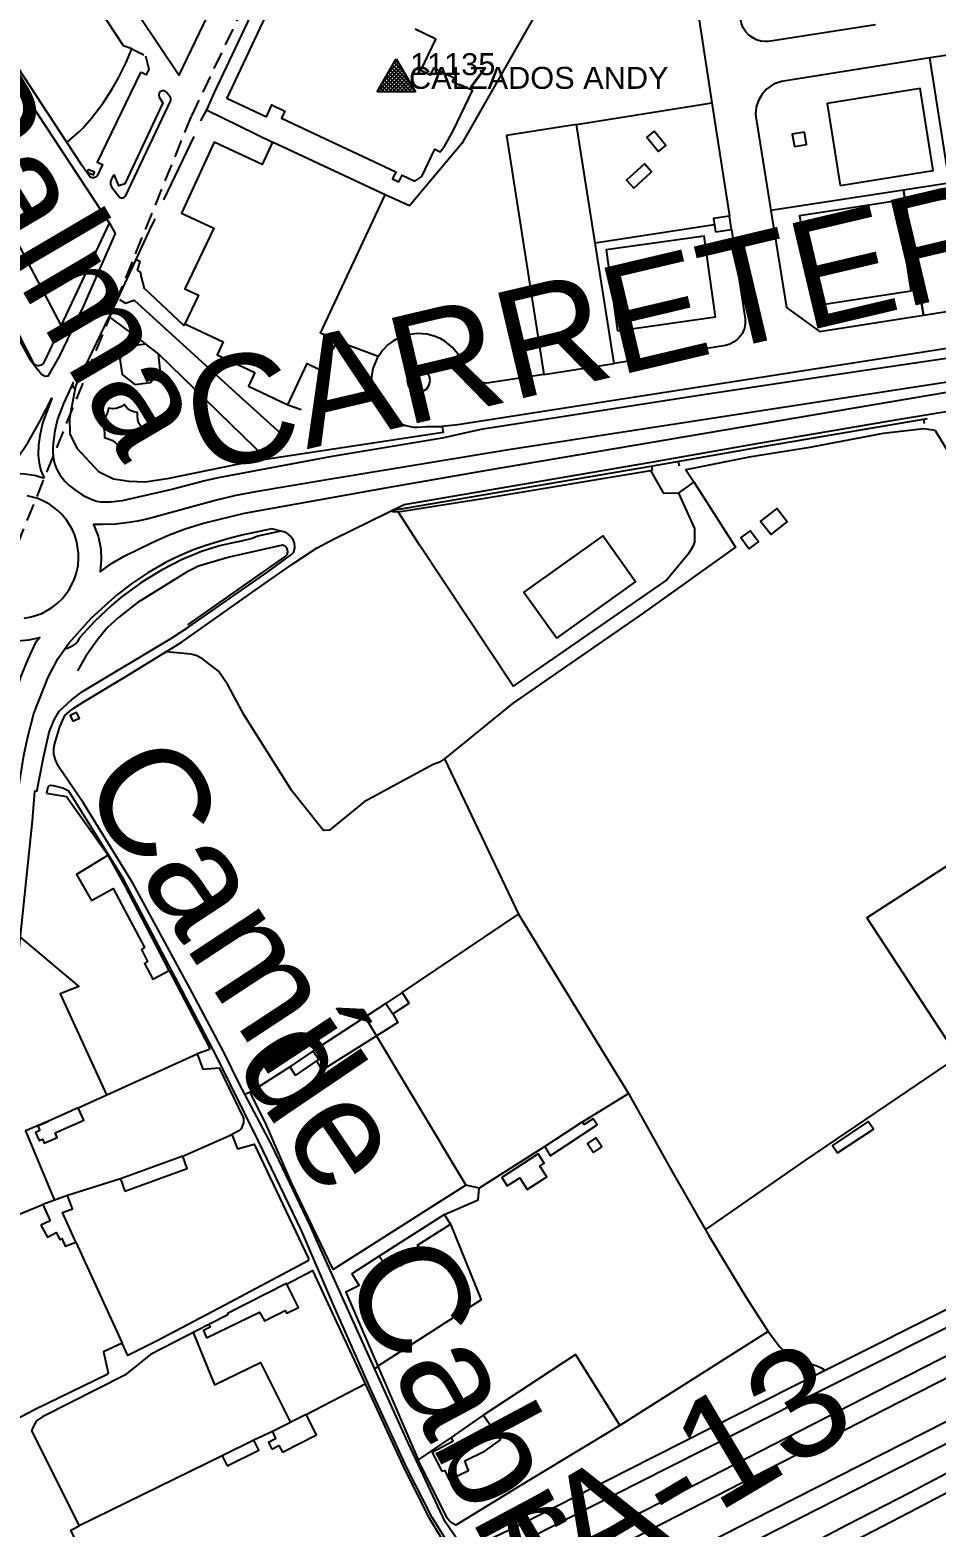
# Model space of a CAD drawing. Header units: millimetres. Extents: x 487814 to 495125, y 4392873 to 4398925.
# Drawn here: x 491631 to 491960, y 4395383 to 4395928 of the extents above; entities that cross this region are included whole.
import ezdxf
from ezdxf.enums import TextEntityAlignment as Align

# ---------------------------------------------------------------- set-up
doc = ezdxf.new("R2010")
doc.units = ezdxf.units.MM
doc.linetypes.add('TRAZOS2', pattern=[9.525, 6.35, -3.175])
for name, color, linetype in [('Cartografia_Base', 8, 'Continuous'), ('Centro_de_Distribucion_Fuera_de_Servicio_posicion', 100, 'Continuous'), ('Centro_de_Distribucion_Fuera_de_Servicio_rotulo', 100, 'Continuous'), ('Centro_de_Distribucion_Fuera_de_Servicio_rotulo_alias', 100, 'Continuous'), ('Texto_Cartografia_Territorial', 7, 'Continuous'), ('Tramo_MT__15_S_E_Trazado', 5, 'TRAZOS2')]:
    doc.layers.add(name, color=color, linetype=linetype)
doc.styles.get("Standard").update_dxf_attribs({"font": 'arial.ttf'})

# ---------------------------------------------------------------- blocks, each defined once
blk = doc.blocks.new('CD_0_RFS')
at = {"color": 2}
for p, q in [((-0.872, -0.496), (0, 1.003)), ((0, 1.003), (0.871, -0.497)), ((0.871, -0.497), (-0.872, -0.496))]:
    blk.add_line(p, q, dxfattribs=at)
at = {"color": 2, "linetype": 'Continuous'}
for p, q in [((-0.624, -0.071), (0.165, 0.719)), ((-0.379, 0.352), (0.1, 0.831)), ((0.623, -0.07), (-0.165, 0.719)), ((-0.133, 0.774), (0.035, 0.943)), ((0.378, 0.352), (-0.101, 0.83)), ((0.134, 0.773), (-0.036, 0.942)), ((-0.87, -0.493), (0.23, 0.607)), ((-0.697, -0.496), (0.295, 0.495)), ((-0.011, -0.497), (-0.555, 0.048)), ((-0.52, -0.497), (0.36, 0.383)), ((0.166, -0.497), (-0.49, 0.16)), ((0.343, -0.497), (-0.425, 0.272)), ((0.52, -0.497), (-0.36, 0.383)), ((-0.343, -0.497), (0.425, 0.272)), ((0.697, -0.497), (-0.295, 0.495)), ((0.868, -0.492), (-0.23, 0.607)), ((-0.167, -0.497), (0.49, 0.16)), ((0.01, -0.497), (0.555, 0.048)), ((-0.718, -0.496), (-0.815, -0.399)), ((-0.541, -0.496), (-0.75, -0.287)), ((-0.364, -0.497), (-0.685, -0.176)), ((-0.188, -0.497), (-0.62, -0.064)), ((0.187, -0.497), (0.62, -0.064)), ((0.363, -0.497), (0.685, -0.176)), ((0.54, -0.497), (0.75, -0.288)), ((0.717, -0.497), (0.814, -0.399))]:
    blk.add_line(p, q, dxfattribs=at)

msp = doc.modelspace()

# ---------------------------------------------------------------- linework, layer by layer
at = {"layer": 'Cartografia_Base'}
for p, q in [((491870.07, 4395956.93, 120.21), (491878.7, 4395900.99, 120.21)), ((491667.7, 4395920.6, 122.15), (491672.08, 4395918.43, 122.04)), ((492006.12, 4395924.61, 119.53), (491957.98, 4395917.32, 119.53)), ((491829.48, 4395893.15, 122.19), (491878.7, 4395900.99, 120.21)), ((491878.7, 4395900.99, 120.21), (491885.07, 4395859.8, 120.21)), ((491694.92, 4395898.5, 121.39), (491692.73, 4395894.46, 121.58)), ((491690.23, 4395888.7, 121.52), (491679.25, 4395865.67, 121.35)), ((491644.11, 4395886.59, 121.9), (491649.45, 4395878.5, 121.89)), ((491788.06, 4395886.56, 123.05), (491787.78, 4395886.23, 123.07)), ((491676.16, 4395858.86, 121.28), (491674.06, 4395854.54, 121.28)), ((491879.56, 4395856.68, 120.63), (491836.26, 4395849.9, 121.43)), ((491674.06, 4395854.54, 121.28), (491669.23, 4395844.06, 121.15)), ((491742.42, 4395814.4, 123.31), (491757.37, 4395808.83, 123.31)), ((491632.13, 4395806.13, 121.15), (491631.9, 4395805.97, 121.15)), ((491677.38, 4395809.72, 121), (491716.84, 4395771.38, 121)), ((491724.43, 4395791.19, 121.62), (491729.31, 4395789.45, 121.62)), ((491955.65, 4395785.86, 118.51), (491955.92, 4395784.38, 118.5)), ((491856.69, 4395768.77, 119.19), (491857.01, 4395767.26, 119.18)), ((491866.48, 4395770.5, 119.2), (491866.81, 4395768.98, 119.18)), ((491659.02, 4395719.14, 119.6), (491659.32, 4395719.4, 119.6)), ((491760.16, 4395573.41, 118.09), (491733.6, 4395556.09, 118.47)), ((491752.54, 4395568.44, 118.09), (491789.2, 4395507.24, 116.78)), ((491648.23, 4395535.46, 119.74), (491691.55, 4395555.07, 118.87)), ((491710.81, 4395541.08, 118.09), (491708.88, 4395540.23, 118.13)), ((491831.6, 4395530.33, 116.4), (491848.36, 4395540.58, 116.76)), ((491686.28, 4395517.8, 117.46), (491704.05, 4395525.76, 118.16)), ((491817.89, 4395521.3, 116.59), (491794.11, 4395506.24, 116.96)), ((491663.6, 4395509.55, 117.33), (491644.37, 4395503.49, 117.33)), ((491647.36, 4395486.59, 117.43), (491664.26, 4395449.8, 116.9)), ((491757.23, 4395441.24, 116.93), (491756.04, 4395440.52, 116.95)), ((491757.15, 4395441.42, 117.34), (491771.87, 4395407.41, 116.96)), ((491731.12, 4395423.88, 117.03), (491752.59, 4395435, 118.3)), ((491718.91, 4395417.66, 116.17), (491712.1, 4395414.53, 116.17)), ((491783.83, 4395415.45, 116.59), (491771.87, 4395407.41, 116.96)), ((491700.58, 4395408.87, 116.15), (491648.6, 4395383.31, 115.32))]:
    msp.add_line(p, q, dxfattribs=at)
for points in [[(491642.05, 4395819.92, 122.24), (491659.59, 4395857.22, 121.83), (491593.24, 4395958.24, 122.88), (491547.25, 4396027.16, 124.77)], [(491838.04, 4396015.59, 123.79), (491820.28, 4395974.13, 122.74), (491780.91, 4395968.08, 124.33), (491745.79, 4396006.53, 123.45), (491697.72, 4395904.81, 123.78), (491694.92, 4395898.5, 123.98), (491718.9, 4395886.7, 124.13)], [(491938.21, 4395929.38, 120.57), (491899.26, 4395923.32, 121.61), (491898.16, 4395923.29, 121.6), (491896.52, 4395923.49, 121.58), (491894.9, 4395923.97, 121.57), (491893.47, 4395924.71, 121.55), (491892.17, 4395925.67, 121.54), (491891.05, 4395926.87, 121.52), (491890.12, 4395928.31, 121.51), (491889.49, 4395929.8, 121.49), (491889.19, 4395931, 121.48), (491878.42, 4396000.88, 122.47), (491878.44, 4396003.16, 122.47), (491878.79, 4396004.9, 122.47), (491879.68, 4396007.05, 122.47), (491880.59, 4396008.43, 122.46), (491881.47, 4396009.43, 122.46), (491882.82, 4396010.57, 122.46), (491884.36, 4396011.48, 122.46), (491886.05, 4396012.13, 122.46), (491924.43, 4396018.24, 122.46), (491930.11, 4395981.62, 121.81)], [(491696.71, 4395935.78, 122.61), (491684.85, 4395911.05, 122.52), (491648.64, 4395965.31, 125.22)], [(491644.11, 4395886.59, 122.01), (491648.86, 4395890.64, 121.85), (491649.97, 4395891.83, 121.81), (491653.13, 4395895.44, 121.66), (491657.44, 4395901.13, 121.48), (491660.49, 4395905.81, 121.48), (491662.94, 4395910.11, 121.5), (491665.54, 4395915.4, 121.64), (491667.7, 4395920.6, 121.76), (491664.69, 4395921.68, 121.67), (491638.86, 4395961.13, 122.43), (491608.38, 4395941.17, 122.49), (491644.11, 4395886.59, 122.01)], [(491861.95, 4395958.37, 122.37), (491825.49, 4395952.47, 122.73), (491787.78, 4395886.23, 123.07)], [(491563.29, 4395939.01, 122.68), (491577.08, 4395916.56, 122.54), (491585.74, 4395899.07, 122.53), (491593.16, 4395882.88, 122.5), (491601.99, 4395864.83, 122.14), (491608.32, 4395851.34, 122.08), (491615.24, 4395838.27, 122.15), (491624.06, 4395819.7, 122.01), (491630.34, 4395808.12, 121.4), (491633.52, 4395803.82, 120.84)], [(491718.27, 4395936.63, 121.81), (491702.34, 4395902.64, 121.75), (491716.69, 4395895.91, 121.79)], [(491716.69, 4395895.91, 121.79), (491718.71, 4395900.22, 121.81), (491723.37, 4395898, 121.89), (491722.15, 4395895.46, 121.89), (491763.69, 4395875.86, 121.51), (491762.5, 4395873.35, 121.48), (491764.88, 4395872.23, 121.46), (491766.07, 4395874.73, 121.49), (491770.65, 4395872.56, 121.44), (491773.21, 4395874.26, 121.46), (491777.92, 4395884.15, 121.57), (491779.93, 4395883.13, 121.56), (491781.63, 4395885.41, 121.58), (491784.78, 4395891.01, 121.66), (491791.65, 4395905.48, 121.84), (491786.96, 4395907.72, 121.86), (491786.81, 4395907.41, 121.86), (491784.34, 4395908.59, 121.88), (491785.02, 4395910.01, 121.89), (491777.48, 4395913.6, 121.94), (491776.29, 4395911.12, 121.93), (491772.89, 4395912.77, 121.93), (491778.3, 4395924.18, 122), (491770.76, 4395927.76, 121.99)], [(491672.69, 4395918.09, 121.71), (491673.93, 4395913.28, 121.65), (491672.93, 4395911.14, 121.64), (491671.47, 4395911.97, 121.72), (491671.07, 4395912.03, 121.72), (491670.77, 4395911.79, 121.72), (491655.15, 4395879.45, 121.58), (491657.07, 4395878.54, 121.55), (491655.14, 4395874.46, 121.43), (491654.62, 4395873.95, 121.44), (491653.94, 4395873.67, 121.46), (491653.18, 4395873.7, 121.47), (491652.53, 4395874.01, 121.48), (491649.45, 4395878.5, 122.23)], [(491965.16, 4395871.83, 120.48), (491957.98, 4395917.32, 120.47), (491904.04, 4395908.82, 120.99), (491901.09, 4395907.75, 120.98), (491898.55, 4395905.97, 120.97), (491896.93, 4395904.18, 120.97), (491895.6, 4395901.85, 120.96), (491894.85, 4395899.48, 120.95), (491894.61, 4395896.91, 120.94), (491894.77, 4395895.15, 120.94), (491900.12, 4395861.8, 120.63)], [(491659.98, 4395872.15, 121.32), (491660.02, 4395871.3, 121.32), (491660.38, 4395870.4, 121.32), (491663.24, 4395866.69, 121.27), (491663.81, 4395866.41, 121.27), (491664.48, 4395866.4, 121.26), (491664.88, 4395866.55, 121.26), (491665.43, 4395867.05, 121.26), (491681.9, 4395901.81, 121.43), (491681.98, 4395902.42, 121.47), (491681.84, 4395902.94, 121.48), (491680.41, 4395904.74, 121.48), (491679.86, 4395905.2, 121.49), (491679.4, 4395905.37, 121.48), (491678.71, 4395905.34, 121.48), (491678.1, 4395905.03, 121.47), (491677.66, 4395904.47, 121.47), (491677.5, 4395903.82, 121.47), (491677.66, 4395903.09, 121.46), (491679.04, 4395900.99, 121.46), (491665.22, 4395871.52, 121.38), (491662.98, 4395870.82, 121.38), (491661.39, 4395874.66, 121.38), (491661.03, 4395874.55, 121.38), (491660.83, 4395874.31, 121.37), (491660.13, 4395872.8, 121.32), (491659.98, 4395872.15, 121.32)], [(491925.38, 4395870.95, 119.66), (491959.23, 4395876.38, 118.59), (491954.44, 4395906.2, 119.74), (491920.59, 4395900.77, 119.91), (491925.38, 4395870.95, 119.66)], [(491817.61, 4395802.23, 120.42), (491843.13, 4395806.2, 120.2), (491829.48, 4395893.15, 122.19), (491804, 4395889.09, 122.62), (491817.61, 4395802.23, 120.42)], [(491857.67, 4395890.74, 120.95), (491854.99, 4395888.54, 120.93), (491859.32, 4395883.27, 120.76), (491862, 4395885.48, 120.78), (491857.67, 4395890.74, 120.95)], [(491912.37, 4395890.36, 119.91), (491907.92, 4395889.59, 119.91), (491908.7, 4395885.12, 119.87), (491913.15, 4395885.89, 119.87), (491912.37, 4395890.36, 119.91)], [(491712.48, 4395802.88, 120.92), (491710.15, 4395797.94, 120.92), (491724.43, 4395791.19, 120.98), (491731.51, 4395806.18, 120.51), (491736.02, 4395804.03, 120.48), (491739.77, 4395812.06, 120.21), (491741.05, 4395811.47, 120.2), (491742.42, 4395814.4, 120.15), (491736.37, 4395817.23, 120.26), (491759.86, 4395867.57, 121.41), (491718.9, 4395886.7, 121.41), (491715.1, 4395878.57, 121.06), (491697.64, 4395886.72, 121.4), (491685.77, 4395860.91, 121.21), (491697.56, 4395855.4, 120.94), (491687.01, 4395833.35, 120.84), (491691.94, 4395831, 120.84), (491686.97, 4395820.59, 123.97), (491701.01, 4395814.05, 120.86), (491698.79, 4395809.34, 120.87), (491712.48, 4395802.88, 120.92)], [(491787.78, 4395886.23, 123.07), (491768.7, 4395863.55, 124.15), (491759.86, 4395867.57, 124.13)], [(491850.25, 4395869.98, 120.62), (491856.78, 4395875.95, 120.66), (491854.18, 4395878.79, 120.74), (491847.65, 4395872.81, 120.71), (491850.25, 4395869.98, 120.62)], [(491651.86, 4395876.73, 122.42), (491651.48, 4395875.84, 122.43), (491653.8, 4395874.86, 122.43), (491654.18, 4395875.75, 122.43), (491651.86, 4395876.73, 122.42)], [(491948.44, 4395869.25, 120.42), (491955.65, 4395823.75, 119.89), (491999.97, 4395830.8, 119.04), (491992.95, 4395876.12, 119.71), (491948.44, 4395869.25, 120.42)], [(491948.44, 4395869.25, 120.42), (491900.12, 4395861.8, 120.51), (491905.78, 4395826.52, 120.3), (491917.81, 4395817.83, 119.97), (491955.65, 4395823.75, 119.89), (491948.44, 4395869.25, 120.42)], [(491915.62, 4395827.12, 119.16), (491951.14, 4395832.57, 119.07), (491946.1, 4395865.4, 118.74), (491910.58, 4395859.94, 119.59), (491915.62, 4395827.12, 119.16)], [(491659.59, 4395857.22, 121.07), (491661.65, 4395853.46, 120.95), (491650.09, 4395826.95, 120.81), (491641.25, 4395808.7, 120.81), (491637.16, 4395801.54, 120.75), (491636.26, 4395801.49, 120.79), (491634.92, 4395802.16, 120.79), (491633.52, 4395803.82, 120.84)], [(491879.97, 4395854.05, 119.73), (491885.82, 4395854.96, 119.58), (491885.07, 4395859.8, 119.65), (491879.22, 4395858.89, 119.84), (491879.97, 4395854.05, 119.73)], [(491626.08, 4395850.32, 123.32), (491642.05, 4395819.92, 122.24), (491635.61, 4395806.29, 122.34), (491634.8, 4395805.58, 122.28), (491633.75, 4395805.34, 122.22), (491632.73, 4395805.63, 122.16), (491632.13, 4395806.13, 122.11), (491616.06, 4395837.26, 122.53)], [(491844.37, 4395818.1, 119.72), (491880.01, 4395823.16, 119.3), (491875.84, 4395852.55, 119.8), (491840.2, 4395847.49, 120.32), (491844.37, 4395818.1, 119.72)], [(491885.82, 4395854.96, 120.21), (491890.82, 4395822.46, 120.05), (491890.83, 4395820.74, 120.06), (491890.51, 4395819.03, 120.08), (491889.65, 4395817.01, 120.1), (491888.67, 4395815.65, 120.12), (491887.92, 4395814.88, 120.13), (491886.6, 4395813.89, 120.15), (491885.19, 4395813.18, 120.16), (491883.62, 4395812.72, 120.18), (491843.13, 4395806.2, 120.2)], [(491671.15, 4395838.13, 120.97), (491671, 4395839.24, 120.98), (491669.79, 4395840.12, 120.98), (491670.81, 4395843.21, 120.98), (491669.23, 4395844.06, 120.98), (491659.48, 4395823.21, 120.95)], [(491686.97, 4395820.59, 123.97), (491686.67, 4395819.95, 123.97), (491672.3, 4395833.41, 122.03), (491671.15, 4395838.13, 121.2)], [(491663.28, 4395829.48, 121.02), (491665.49, 4395828.08, 120.96), (491668.54, 4395829.22, 121.79), (491706.8, 4395794.36, 124.21), (491721.98, 4395780.76, 121.74)], [(492093.89, 4395831.93, 117.16), (491786.28, 4395783.81, 119.83), (491780.62, 4395783.32, 119.79)], [(491817.61, 4395802.23, 120.42), (491796.87, 4395799, 120.6), (491794.43, 4395799.33, 120.63), (491792.93, 4395799.89, 120.64), (491791.93, 4395800.45, 120.66), (491789.95, 4395802.21, 120.68), (491789.05, 4395803.5, 120.7), (491788.09, 4395806.5, 120.73), (491786.3, 4395809.72, 120.76), (491784.36, 4395812.03, 120.79), (491781.56, 4395814.3, 120.83), (491780.16, 4395815.11, 120.84), (491778.08, 4395816.03, 120.86), (491775.14, 4395816.82, 120.89), (491771.38, 4395817.08, 120.93), (491767.68, 4395816.51, 120.96), (491764.32, 4395815.23, 120.99), (491762.88, 4395814.4, 121.01), (491761, 4395813.04, 121.03), (491758.9, 4395810.95, 121.06), (491756.8, 4395807.82, 121.09), (491755.44, 4395804.39, 121.13), (491754.93, 4395801.34, 121.12), (491754.89, 4395799.75, 121.1), (491755.09, 4395797.52, 121.08), (491756.05, 4395793.93, 121.04), (491757.45, 4395791.12, 121), (491759.31, 4395788.63, 120.97), (491761.41, 4395786.67, 120.94), (491763.94, 4395785.01, 120.91), (491767.35, 4395783.63, 120.87), (491770.23, 4395783.07, 120.84), (491771.66, 4395782.98, 120.82), (491774.88, 4395783.29, 120.84), (491780.62, 4395783.32, 120.8), (491780.96, 4395781.11, 120.78), (491710.8, 4395770.47, 120.61), (491680.64, 4395764.27, 120.65), (491672.6, 4395763.03, 120.71), (491666.82, 4395763.22, 120.77), (491661.09, 4395764.09, 120.79), (491655.89, 4395766.67, 120.84), (491647.94, 4395775.13, 121.03), (491645.3, 4395780.57, 121.16), (491645.22, 4395786.46, 121.1), (491647.37, 4395797.92, 121.13), (491659.48, 4395823.21, 121.14), (491672.79, 4395813.25, 123.75)], [(492093.89, 4395827.11, 116.88), (492073.56, 4395823.78, 116.95), (492044.39, 4395819.41, 116.99), (491980.55, 4395810.43, 117.89), (491931.09, 4395803.09, 118.43), (491874.83, 4395794.62, 119), (491794.65, 4395782.16, 119.94), (491780.58, 4395778.98, 119.96), (491739.89, 4395772.24, 120.28), (491699.09, 4395764.62, 120.38), (491694.3, 4395763.55, 120.38), (491682.76, 4395760.45, 120.37), (491664.19, 4395756.18, 120.25), (491660.09, 4395755.74, 120.26), (491656.45, 4395755.71, 120.28), (491654.92, 4395756.04, 120.29), (491652.97, 4395756.72, 120.29), (491650.66, 4395757.81, 120.27), (491649.26, 4395758.66, 120.26)], [(491672.79, 4395813.25, 128.26), (491667.02, 4395812.51, 128.26), (491663.35, 4395807.8, 128.26), (491664.27, 4395802.13, 128.26), (491668.8, 4395798.53, 128.26), (491674.58, 4395799.28, 128.26), (491678.09, 4395804.02, 128.26), (491677.38, 4395809.72, 128.26), (491672.79, 4395813.25, 128.26)], [(491987.94, 4395802.98, 117.93), (491803.97, 4395774.63, 120.05), (491739.36, 4395763.95, 120.22), (491712.72, 4395759.45, 120.28), (491705.62, 4395758.12, 120.26), (491698.51, 4395756.49, 120.25), (491673.72, 4395749.66, 120.12), (491669.76, 4395748.8, 120.05), (491666.68, 4395748.29, 120.05), (491661.82, 4395747.77, 120.05), (491657.19, 4395747.58, 120.05), (491653.84, 4395747.63, 120.05), (491655.48, 4395743.36, 120.05), (491656.14, 4395740.64, 120.05), (491656.44, 4395738.6, 120.05), (491656.62, 4395734.92, 120.05), (491656.19, 4395730.45, 120.05), (491660.31, 4395733.41, 120.05), (491664.92, 4395736.09, 120.05), (491674.83, 4395740.92, 119.54), (491681.34, 4395743.81, 119.75), (491687.12, 4395746.01, 119.86), (491693.84, 4395748.12, 119.87), (491708.72, 4395751.68, 119.99), (491760.73, 4395761.03, 119.96), (491796.3, 4395767.23, 119.9), (492044.86, 4395809.49, 117.62)], [(491776.21, 4395799.96, 120.03), (491775.97, 4395801.37, 120.03), (491775.06, 4395802.83, 120.03), (491773.91, 4395803.68, 120.03), (491772.25, 4395804.1, 120.03), (491770.56, 4395803.82, 120.03), (491769.33, 4395803.07, 120.03), (491768.31, 4395801.69, 120.03), (491767.93, 4395800.02, 120.03), (491768.26, 4395798.34, 120.03), (491769.04, 4395797.14, 120.03), (491770.45, 4395796.15, 120.03), (491772.13, 4395795.82, 120.03), (491773.8, 4395796.2, 120.03), (491774.98, 4395797.01, 120.03), (491775.92, 4395798.44, 120.03), (491776.21, 4395799.96, 120.03)], [(491647.16, 4395796.84, 121.12), (491646.6, 4395797.29, 120.72), (491646.23, 4395798.43, 120.72), (491646.38, 4395799.23, 120.77), (491642.86, 4395791.62, 120.81), (491640.75, 4395785.95, 120.8), (491639.78, 4395781.67, 120.73), (491639.22, 4395778.17, 120.68), (491638.98, 4395775.62, 120.62), (491639.01, 4395773.65, 120.57), (491639.24, 4395771.54, 120.51), (491639.63, 4395769.79, 120.46), (491640.31, 4395767.86, 120.4), (491641.55, 4395765.64, 120.32), (491643.42, 4395763.39, 120.28), (491644.88, 4395761.97, 120.26), (491646.92, 4395760.3, 120.25), (491649.26, 4395758.66, 120.26)], [(491621.32, 4395765.89, 120.29), (491625.79, 4395771.31, 120.4), (491630.02, 4395777.58, 120.46), (491634.36, 4395785.37, 120.71), (491638.65, 4395793.58, 120.77), (491635.27, 4395784.48, 120.73), (491634.29, 4395779.9, 120.61), (491633.83, 4395776.6, 120.53), (491633.66, 4395772.87, 120.46), (491633.98, 4395769.97, 120.42), (491634.66, 4395767.3, 120.36), (491635.8, 4395764.5, 120.23)], [(491785.74, 4395378.96, 115.63), (491781.73, 4395384.86, 116.01), (491767.45, 4395415.18, 116.38), (491735.37, 4395486.37, 117.17), (491732.77, 4395492.42, 117.17), (491718.65, 4395521.86, 117.51), (491706.75, 4395544.25, 118.27), (491701.36, 4395555.45, 118.27), (491689.71, 4395577.41, 118.45), (491668.06, 4395617.2, 119.58), (491650.12, 4395646.21, 119.4), (491641.06, 4395659.61, 119.02), (491640.02, 4395662.01, 119.02), (491639.41, 4395664.07, 119.02), (491639.39, 4395665.97, 119.02), (491639.6, 4395667.63, 119.02), (491641.58, 4395674.03, 119.21), (491643.33, 4395678.11, 119.21), (491645.99, 4395680.43, 119.21), (491650, 4395683.02, 119.21), (491664.98, 4395691.97, 119.4), (491685.66, 4395704.64, 119.58), (491712.54, 4395723.78, 119.3), (491726.28, 4395733.34, 119.29), (491734.88, 4395739, 119.34), (491741.27, 4395742.45, 119.43), (491766.83, 4395754.95, 118.54), (491856.58, 4395770.25, 118), (491895.73, 4395777.19, 117.61), (491947.66, 4395786.01, 117.28), (492002.21, 4395795.03, 117.93)], [(491658.86, 4395788.26, 128.11), (491658.04, 4395786.62, 128.11), (491657.41, 4395785.83, 128.11), (491656.31, 4395784.87, 128.11), (491656.96, 4395783.78, 128.11), (491657.52, 4395782.37, 128.11), (491657.8, 4395781.01, 128.11), (491657.84, 4395779.29, 128.11), (491660.47, 4395778.24, 128.11), (491661.68, 4395777.4, 128.11), (491662.76, 4395776.37, 128.11), (491663.82, 4395776.93, 128.11), (491665.47, 4395777.52, 128.11), (491667.02, 4395777.79, 128.11), (491668.47, 4395777.83, 128.11), (491668.8, 4395779.42, 128.11), (491669.39, 4395780.7, 128.11), (491670.22, 4395781.82, 128.11), (491671.33, 4395782.8, 128.11), (491670.44, 4395784.25, 128.11), (491669.95, 4395785.66, 128.11), (491669.75, 4395787.13, 128.11), (491669.81, 4395788.34, 128.11), (491668.47, 4395788.58, 128.11), (491667.2, 4395789.11, 128.11), (491666.09, 4395789.89, 128.11), (491664.89, 4395791.27, 128.11), (491663.7, 4395790.45, 128.11), (491662.08, 4395789.85, 128.11), (491660.68, 4395789.7, 128.11), (491659.21, 4395789.89, 128.11), (491658.86, 4395788.26, 128.11)], [(491957.03, 4395786.09, 118.29), (491895.69, 4395775.68, 118.69), (491857.1, 4395768.84, 119.08), (491762.1, 4395752.64, 119.64)], [(491959.86, 4395781.83, 118.44), (491955.75, 4395782.43, 118.4), (491940.95, 4395780.68, 118.1), (491913.56, 4395775.56, 118.25), (491892.3, 4395772.05, 118.43), (491869.27, 4395767.55, 119.13), (491872.14, 4395763.15, 119.04)], [(491959.86, 4395781.83, 119.35), (491976.09, 4395755.08, 118.71), (491990.38, 4395729.72, 119.03), (492004.53, 4395707.04, 118.66), (492011.61, 4395693.2, 118.09), (492020.67, 4395678.99, 117.72), (492040.59, 4395649.3, 117.15), (492090.15, 4395573.99, 115.46), (492093.9, 4395569.11, 115.42)], [(491621.32, 4395765.89, 120.29), (491625.02, 4395766.25, 120.27), (491629, 4395766.1, 120.26), (491632.77, 4395765.43, 120.24), (491635.8, 4395764.5, 120.23)], [(491866.5, 4395758.97, 120.47), (491872.42, 4395746.18, 119.22), (491872.4, 4395741.15, 119.22), (491871.63, 4395739.39, 119.22), (491870.07, 4395736.85, 119.22), (491862.34, 4395727.53, 119.22), (491806.45, 4395688.76, 118.47), (491772.44, 4395740.01, 119.97), (491764.54, 4395752.18, 119.42), (491796.09, 4395757.16, 119.28), (491856.41, 4395767.23, 119.35), (491861.01, 4395759.11, 119.25), (491866.5, 4395758.97, 120.47), (491871.1, 4395762.28, 120.55), (491872.14, 4395763.15, 120.03), (491887.32, 4395739.41, 119.05), (491853.75, 4395715.33, 119.41), (491806.24, 4395682.46, 118.28), (491781.42, 4395662.41, 119.04), (491808.4, 4395605.86, 117.91)], [(491628.53, 4395713.54, 119.86), (491631.17, 4395714.02, 119.86), (491634.97, 4395715.3, 119.86), (491637.36, 4395716.53, 119.86), (491639.04, 4395717.63, 119.86), (491640.62, 4395718.88, 119.86), (491642.54, 4395720.75, 119.86), (491644.97, 4395723.96, 119.86), (491646.79, 4395727.54, 119.86), (491647.63, 4395730.09, 119.86), (491648.17, 4395732.71, 119.86), (491648.39, 4395735.39, 119.86), (491648.35, 4395737.23, 119.86), (491647.75, 4395741.21, 119.86), (491646.97, 4395743.77, 119.86), (491646.18, 4395745.62, 119.86), (491644.12, 4395749.08, 119.86), (491642.43, 4395751.15, 119.86), (491641, 4395752.57, 119.86), (491637.79, 4395754.99, 119.86), (491635.43, 4395756.27, 119.86), (491633.57, 4395757.04, 119.86), (491629.69, 4395758.07, 119.86)], [(491762.1, 4395752.64, 119.6), (491762.67, 4395752.29, 119.47), (491764.54, 4395752.18, 119.04)], [(491900.24, 4395743.96, 118.53), (491906.07, 4395748.58, 118.55), (491902.26, 4395753.39, 118.64), (491896.43, 4395748.77, 118.62), (491900.24, 4395743.96, 118.53)], [(491633.16, 4395650.47, 119.01), (491635.57, 4395662.91, 119.21), (491637.7, 4395672.09, 119.21), (491639.46, 4395676.52, 119.21), (491641.36, 4395679.69, 119.4), (491645.76, 4395683.8, 119.58), (491649.79, 4395686.89, 119.77), (491682.2, 4395706.3, 119.77), (491688.51, 4395710.33, 119.41), (491717.17, 4395730.41, 119.41), (491725.38, 4395736.35, 119.4), (491726.47, 4395737.25, 119.4), (491726.69, 4395737.69, 119.42), (491727.03, 4395739.26, 119.44), (491726.89, 4395740.88, 119.45), (491726.45, 4395742.09, 119.46), (491725.49, 4395743.43, 119.47), (491724.43, 4395744.28, 119.48), (491723.34, 4395744.79, 119.49), (491718.67, 4395746.05, 120.07), (491707.8, 4395743.71, 120.2), (491702.62, 4395742.39, 120.17), (491694.68, 4395739.98, 120.11), (491690.16, 4395738.39, 120.06), (491685.11, 4395736.26, 120), (491680.26, 4395733.86, 119.94), (491673.51, 4395729.99, 119.85), (491667.73, 4395726.14, 119.75), (491662.51, 4395722.15, 119.62), (491659.32, 4395719.4, 119.6)], [(491711.46, 4395742.48, 119.63), (491707.06, 4395741.39, 119.83), (491703.97, 4395740.87, 119.98), (491699.68, 4395739.85, 120.1), (491693.13, 4395737.77, 119.52), (491685.8, 4395734.81, 119.43), (491678.48, 4395731.06, 119.33), (491671.32, 4395726.66, 119.24), (491663.91, 4395721.22, 119.05), (491660.32, 4395718.13, 119.03), (491654.23, 4395712.43, 118.99), (491648.7, 4395706.34, 119.54)], [(491721.9, 4395745.16, 119.5), (491713.56, 4395743.4, 119.5), (491711.46, 4395742.48, 119.54)], [(491822.28, 4395706.29, 118.39), (491850.93, 4395726.8, 118.53), (491838.98, 4395743.49, 118.7), (491810.33, 4395722.98, 118.51), (491822.28, 4395706.29, 118.39)], [(491892.21, 4395738.79, 122.95), (491895.59, 4395741.31, 122.95), (491892.57, 4395745.36, 122.95), (491889.19, 4395742.84, 122.95), (491892.21, 4395738.79, 122.95)], [(491688.14, 4395711.07, 120.15), (491723.44, 4395735.86, 120.21), (491724.19, 4395736.69, 120.2), (491724.46, 4395737.57, 120.2), (491724.41, 4395738.35, 120.19), (491724.07, 4395739.12, 120.19), (491723.45, 4395739.74, 120.19), (491722.56, 4395740.12, 120.18), (491703.17, 4395735.74, 120.19), (491696.05, 4395733.72, 120.36), (491692.03, 4395732.4, 120.36), (491687.92, 4395730.44, 120.36), (491669.66, 4395719.14, 120.54), (491662.9, 4395713.79, 120.59), (491658.77, 4395710.01, 120.69), (491655.13, 4395705.48, 120.87), (491651.01, 4395699.68, 120.62), (491648, 4395694.39, 120.13)], [(491595.53, 4395372.32, 115.63), (491595.93, 4395389.01, 115.82), (491597.86, 4395411.67, 116.19), (491600.2, 4395436.03, 116.38), (491607.56, 4395506.21, 117.32), (491613.15, 4395551.14, 117.89), (491626.34, 4395650.68, 119.02), (491628.4, 4395663.62, 119.02), (491629.81, 4395669.95, 119.02), (491632.09, 4395678.83, 119.02), (491637.35, 4395692.07, 119.02), (491640.81, 4395698.7, 119.4), (491644.81, 4395704.45, 119.4), (491652.97, 4395713.55, 119.56), (491659.32, 4395719.4, 119.6)], [(491577.42, 4395364.19, 117.37), (491588.04, 4395453.38, 116.38), (491600.28, 4395565.98, 117.89), (491616.27, 4395692.58, 119.4), (491617.02, 4395701.34, 119.21), (491616.73, 4395706.73, 119.02), (491621.03, 4395705.71, 119.12), (491623.89, 4395705.39, 119.18), (491626.13, 4395705.33, 119.22), (491630.25, 4395705.67, 119.31), (491634.26, 4395706.56, 119.4), (491632.63, 4395704.43, 119.4), (491629.89, 4395698.57, 119.4), (491627.13, 4395691.82, 119.4), (491624.04, 4395680.98, 119.21), (491622.55, 4395673.07, 119.21), (491620.85, 4395662.31, 118.83), (491612.05, 4395594.77, 118.45), (491601.62, 4395518.56, 117.32), (491593.39, 4395464.89, 116.76), (491584.66, 4395404.81, 116.49), (491568.48, 4395278.66, 119.78)], [(491648.7, 4395706.34, 119.49), (491647.87, 4395704.86, 119.47), (491647.48, 4395704.47, 119.46), (491645.54, 4395703.12, 119.43), (491644.38, 4395702.53, 119.42), (491643.27, 4395702.24, 119.4)], [(491781.42, 4395662.41, 118.01), (491779.61, 4395661.15, 118.01), (491777.28, 4395660.32, 118.03), (491752.29, 4395646.79, 118.18), (491739.68, 4395636.44, 118.23), (491737.48, 4395636.31, 118.25), (491736.33, 4395637.58, 118.27), (491725.9, 4395650.72, 118.46), (491708.57, 4395678.31, 118.98), (491702.67, 4395689.28, 119.18), (491699.29, 4395694.26, 119.28), (491693.42, 4395698.71, 119.41), (491691.13, 4395699.97, 119.45), (491689.15, 4395700.49, 119.49), (491680.2, 4395701.3, 119.53)], [(491646.34, 4395676.02, 122.98), (491648.65, 4395677.19, 122.98), (491647.59, 4395679.28, 122.98), (491645.28, 4395678.11, 122.98), (491646.34, 4395676.02, 122.98)], [(492028.82, 4395666.67, 117.15), (491987.55, 4395638.43, 116.97), (491935.1, 4395604.51, 116.97), (491968.12, 4395553.99, 116.02), (491912.48, 4395516.23, 115.83), (491876.32, 4395491.18, 116.02)], [(491633.16, 4395650.47, 119.59), (491632.39, 4395650.6, 119.58), (491631.45, 4395639.84, 119.91), (491626.79, 4395594.3, 118.77), (491619.39, 4395533.43, 118.22), (491620.08, 4395528.68, 118.21), (491621.69, 4395523.79, 118.3)], [(492093.9, 4395521.19, 114.4), (491985.56, 4395466.18, 114.34), (491910.35, 4395428.51, 114.34), (491852.26, 4395399.18, 114.34), (491805.68, 4395375.44, 115.47), (491793.54, 4395372.14, 115.66), (491788.12, 4395372.79, 116.04), (491783.22, 4395376.32, 115.85), (491776.94, 4395386.37, 116.04), (491767.89, 4395404.2, 116.22), (491755.06, 4395432.07, 116.79), (491740.82, 4395464.22, 117.17), (491729.39, 4395490.77, 117.17), (491713.81, 4395523.25, 117.54), (491698.6, 4395553.92, 118.3), (491684.77, 4395580.62, 118.49), (491664.61, 4395618.81, 118.86), (491644.79, 4395650.65, 118.86), (491642.67, 4395651.72, 118.68), (491639.24, 4395652.54, 118.68), (491638.2, 4395652.64, 118.68), (491637.53, 4395652.48, 118.68), (491637.23, 4395652.09, 118.68), (491636.69, 4395649.88, 118.68)], [(491636.69, 4395649.88, 119.65), (491644.03, 4395648.63, 119.78), (491659.15, 4395627.3, 119.41)], [(491659.15, 4395627.3, 118.86), (491647.57, 4395620.32, 118.77), (491653.04, 4395610.85, 118.7), (491660.99, 4395615.26, 118.8), (491672.39, 4395593.69, 118.59), (491671.31, 4395592.99, 118.57), (491673.43, 4395588.63, 118.53), (491672.34, 4395587.98, 118.51), (491675.41, 4395582.23, 118.46), (491681.26, 4395585.33, 118.53), (491665.19, 4395616.41, 118.83), (491659.15, 4395627.3, 118.86)], [(491766.09, 4395577.33, 117.53), (491808.4, 4395605.86, 117.72), (491848.36, 4395540.58, 116.76)], [(491627.11, 4395597.53, 118.41), (491648.51, 4395579.58, 118.28), (491641.72, 4395576.87, 118.22), (491658.53, 4395540.12, 117.86)], [(491681.26, 4395585.33, 120.4), (491695.9, 4395557.48, 119.36), (491696, 4395556.69, 119.26), (491691.55, 4395555.07, 118.87)], [(491762.66, 4395569.62, 116.67), (491768.59, 4395573.54, 116.59), (491766.09, 4395577.33, 116.72), (491760.16, 4395573.41, 116.74), (491762.66, 4395569.62, 116.67)], [(491762.66, 4395569.62, 117.15), (491764.53, 4395566.47, 117.91), (491736.99, 4395549.09, 118.09), (491735.05, 4395552.48, 118.09)], [(491727.29, 4395547.17, 117.69), (491735.74, 4395552.95, 117.42), (491733.6, 4395556.09, 117.43), (491725.14, 4395550.31, 117.72), (491727.29, 4395547.17, 117.69)], [(491691.55, 4395555.07, 118.87), (491693.54, 4395549.54, 119.07), (491699.45, 4395549.98, 118.7), (491708.4, 4395531.67, 119.02), (491708.39, 4395529.99, 118.65), (491707.48, 4395527.73, 118.58), (491706.9, 4395527.13, 118.33), (491704.05, 4395525.76, 118.16)], [(491794.11, 4395506.24, 116.96), (491789.2, 4395507.24, 116.78), (491740.94, 4395476.62, 117.72), (491725.85, 4395508.15, 117.72), (491716.66, 4395529.13, 117.91), (491710.81, 4395541.08, 118.47), (491725.14, 4395550.31, 118.09)], [(491848.36, 4395540.58, 116.76), (491864.03, 4395512.61, 116.21), (491877.85, 4395488.52, 115.84), (491891.03, 4395466.69, 115.65), (491899.11, 4395454.02, 115.46), (491845.16, 4395419.82, 115.46)], [(491634.32, 4395527.14, 117.52), (491632.68, 4395526.4, 117.5), (491633.98, 4395523.5, 117.46), (491635.23, 4395524.06, 117.48), (491635.9, 4395522.56, 117.46), (491640.6, 4395524.67, 117.52), (491639.88, 4395526.28, 117.54), (491650.26, 4395530.95, 117.67), (491648.23, 4395535.46, 117.73), (491637.39, 4395530.59, 117.59), (491637.47, 4395530.44, 117.59), (491633.61, 4395528.71, 117.54), (491634.32, 4395527.14, 117.52)], [(491637.39, 4395530.59, 118.32), (491629.08, 4395527.11, 118.45), (491639.61, 4395501.75, 118.33)], [(491819.89, 4395517.92, 115.89), (491837, 4395529.19, 115.78), (491835.52, 4395531.44, 115.79), (491832.28, 4395529.3, 115.78), (491831.6, 4395530.33, 115.79), (491817.89, 4395521.3, 115.89), (491819.89, 4395517.92, 115.89)], [(491924.37, 4395519.01, 115.32), (491937.41, 4395527.71, 115.29), (491935.59, 4395530.44, 115.36), (491922.55, 4395521.74, 115.38), (491924.37, 4395519.01, 115.32)], [(491704.05, 4395525.76, 118.16), (491706.21, 4395520.47, 118.55), (491712.26, 4395522.17, 118.43), (491732.04, 4395480.63, 118.46), (491731.85, 4395479.72, 118.45), (491701.58, 4395463.62, 117.65), (491676.71, 4395450.55, 116.87), (491666.34, 4395445.29, 116.84), (491664.26, 4395449.8, 116.9)], [(492093.9, 4395527.78, 114.38), (491980.93, 4395470.4, 114.34), (491907.8, 4395433.79, 114.34), (491848.15, 4395403.66, 114.34), (491810.1, 4395384.25, 115.34), (491797.13, 4395378.01, 115.06)], [(491835.68, 4395519.16, 117.24), (491838.7, 4395521.23, 117.24), (491836.48, 4395524.47, 117.24), (491833.46, 4395522.4, 117.24), (491835.68, 4395519.16, 117.24)], [(491665.24, 4395505.13, 117.19), (491687.89, 4395513.37, 117.35), (491686.28, 4395517.8, 117.44), (491663.6, 4395509.55, 117.27), (491665.24, 4395505.13, 117.19)], [(491811.55, 4395505.73, 116.04), (491818.63, 4395510.31, 115.95), (491816.08, 4395514.25, 115.95), (491817.68, 4395515.28, 115.93), (491815.47, 4395518.7, 115.93), (491802.25, 4395510.14, 116.11), (491804.26, 4395507.04, 116.11), (491808.8, 4395509.98, 116.04), (491811.55, 4395505.73, 116.04)], [(492093.9, 4395511.4, 114.3), (491938.53, 4395432.11, 113.94), (491849.72, 4395386.58, 113.75), (491807.4, 4395365.5, 113.59)], [(492093.9, 4395503.3, 114.29), (491941.74, 4395425.64, 113.94), (491681.39, 4395292.23, 113.37), (491649.42, 4395276.08, 113.56), (491568.62, 4395234.86, 113.67)], [(491634.65, 4395492.8, 116.97), (491637.07, 4395488.39, 116.89), (491640.27, 4395490.11, 116.94), (491641.58, 4395487.48, 116.89), (491642.23, 4395487.87, 116.9), (491643.49, 4395485.13, 116.84), (491647.36, 4395486.59, 116.89), (491642.55, 4395497.3, 117.04), (491646.12, 4395498.74, 117.07), (491644.37, 4395503.49, 117.14), (491635.42, 4395500.2, 117.07), (491638.03, 4395494.36, 116.99), (491634.65, 4395492.8, 116.97)], [(491781.44, 4395496.62, 117.15), (491793.74, 4395501.96, 116.96), (491794.11, 4395506.24, 116.96)], [(491664.26, 4395449.8, 116.9), (491657.43, 4395446.72, 116.67), (491659.12, 4395438.98, 116.6), (491658.76, 4395438.4, 116.58), (491632.6, 4395425.65, 116.34), (491616.98, 4395417.57, 116.7), (491621.69, 4395477.41, 117.71), (491622.69, 4395495.02, 117.93), (491635.42, 4395500.2, 117.91)], [(491760.36, 4395477.77, 116.71), (491763.97, 4395480.08, 116.67), (491765.31, 4395477.99, 116.67), (491773.2, 4395483.04, 116.56), (491771.67, 4395485.44, 116.56), (491783.68, 4395493.12, 116.39), (491781.44, 4395496.62, 116.39), (491757.73, 4395481.45, 116.72), (491760.36, 4395477.77, 116.71)], [(491783.68, 4395493.12, 116.59), (491794.83, 4395465.54, 116.59), (491757.15, 4395441.42, 117.34)], [(492093.9, 4395487.78, 114.5), (492024.84, 4395452.57, 114.13), (491963.94, 4395421.17, 114.13), (491893.28, 4395385.27, 113.75), (491826.29, 4395350.94, 113.56), (491753.4, 4395313.84, 113.37), (491624.35, 4395247.68, 113.56), (491566.57, 4395218.35, 113.76)], [(491757.73, 4395481.45, 117.53), (491747.74, 4395475.05, 117.53), (491750.38, 4395470.84, 117.53), (491745.6, 4395468.37, 117.34), (491757.15, 4395441.42, 117.34)], [(492093.9, 4395479.76, 114.49), (492028.89, 4395446.62, 114.13), (491966.84, 4395414.63, 114.13), (491896.28, 4395378.78, 113.75), (491814.07, 4395336.71, 113.52), (491807.78, 4395333.37, 113.49)], [(491724.02, 4395471.29, 118.51), (491733.46, 4395476.3, 117.84), (491752.59, 4395435, 118.3)], [(491694.88, 4395451.79, 116.31), (491714.12, 4395461.04, 116.63), (491715.94, 4395457.91, 116.59), (491723.55, 4395461.68, 116.79), (491724.09, 4395460.74, 116.79), (491728.34, 4395462.82, 116.9), (491723.93, 4395471.48, 116.92), (491702.48, 4395460.62, 116.55), (491702.67, 4395460.12, 116.54), (491695.73, 4395456.57, 116.42), (491696.24, 4395455.65, 116.4), (491693.77, 4395454.4, 116.36), (491694.88, 4395451.79, 116.31)], [(492093.9, 4395469.94, 113.11), (492048.53, 4395446.76, 112.52), (492030.8, 4395438.17, 112.69), (492010.22, 4395426.78, 112.67), (491950.64, 4395395.43, 113.51), (491928.03, 4395383.77, 113.3), (491904.25, 4395371.27, 113.23)], [(492093.9, 4395462.79, 113.01), (492051.48, 4395441.13, 112.52), (492033.78, 4395432.55, 112.69), (492012.98, 4395421.04, 112.67), (491953.32, 4395389.66, 113.51), (491931.12, 4395378.21, 113.3), (491907.04, 4395365.55, 113.23), (491887.05, 4395354.78, 113.02), (491845.56, 4395333.97, 113.77), (491844.87, 4395332.13, 113.69)], [(491695.73, 4395456.57, 116.34), (491674.47, 4395445.74, 116.15), (491665.23, 4395438.19, 116.79), (491635.22, 4395422.96, 116.1), (491633.11, 4395421.54, 115.97), (491632.07, 4395419.82, 115.96), (491631.3, 4395417.88, 115.93), (491648.6, 4395383.31, 115.32)], [(491690.01, 4395453.66, 116.32), (491697.85, 4395434.7, 115.97), (491714.53, 4395442.84, 116.4), (491725.39, 4395420.96, 115.9)], [(491899.11, 4395454.02, 115.15), (491903.27, 4395448.55, 115.08), (491905.41, 4395446.6, 115.06), (491908.32, 4395444.66, 115.03), (491910.85, 4395443.49, 115.01), (491916.88, 4395441.54, 114.64), (491918.25, 4395440.96, 114.52), (491919.41, 4395440.18, 114.4), (491919.65, 4395439.69, 114.34)], [(491795.57, 4395423.68, 116.02), (491829.05, 4395445.64, 115.27), (491845.16, 4395419.82, 115.46)], [(491752.59, 4395435, 118.3), (491766.99, 4395403.75, 117.18), (491775.68, 4395386.68, 116.55), (491782.44, 4395375.42, 116.35), (491744.02, 4395356.68, 115.66), (491732.66, 4395351.66, 115.39), (491702.73, 4395339.02, 114.72), (491686.53, 4395332.93, 114.21), (491679.59, 4395331.93, 114.21), (491676.13, 4395332.49, 114.24), (491671.14, 4395334.22, 114.44), (491668.37, 4395336.42, 114.45), (491667.09, 4395337.66, 114.46), (491665.7, 4395339.84, 114.48), (491645.57, 4395381.82, 114.98), (491648.6, 4395383.31, 115.32)], [(491718.64, 4395411.3, 115.6), (491721.21, 4395412.61, 115.65), (491722.48, 4395410.11, 115.59), (491734.91, 4395416.44, 116), (491731.12, 4395423.88, 116.08), (491718.91, 4395417.66, 115.78), (491720.02, 4395414.99, 115.71), (491717.43, 4395413.67, 115.66), (491718.64, 4395411.3, 115.6)], [(491845.16, 4395419.82, 115.46), (491808.74, 4395397.83, 115.84), (491785.52, 4395383.59, 116.4), (491783.68, 4395384.65, 116.4), (491782.39, 4395386.19, 116.4), (491771.87, 4395407.41, 116.96)], [(491780.47, 4395403.22, 116.06), (491781.62, 4395403.52, 116.03), (491783.19, 4395400.14, 115.99), (491790.21, 4395403.44, 115.83), (491788.81, 4395407.03, 115.87), (491796.23, 4395410.67, 115.78), (491801.87, 4395414.7, 115.74), (491795.57, 4395423.68, 115.99), (491783.83, 4395415.45, 116.08), (491784.51, 4395414.02, 116.05), (491776.99, 4395410.04, 116.15), (491780.47, 4395403.22, 116.06)], [(491702.38, 4395405.2, 115.34), (491713.9, 4395410.86, 115.56), (491712.1, 4395414.53, 115.65), (491700.58, 4395408.87, 115.43), (491702.38, 4395405.2, 115.34)]]:
    msp.add_polyline3d(points, dxfattribs=at)
at = {"layer": 'Tramo_MT__15_S_E_Trazado'}
msp.add_lwpolyline([(491789.72, 4396087.17), (491785.74, 4396081.93), (491783.53, 4396078), (491766.03, 4396056.28), (491760.84, 4396050.67), (491745.56, 4396018.03), (491743.43, 4396010.94), (491716.76, 4395953.6), (491689.32, 4395896.11), (491625.61, 4395739.3), (491459.2, 4395645.77), (491349.5, 4395667.92)], dxfattribs=at)

# ---------------------------------------------------------------- block references
at = {"layer": 'Centro_de_Distribucion_Fuera_de_Servicio_posicion', "xscale": 8, "yscale": 8, "zscale": 8}
msp.add_blockref('CD_0_RFS', (491763.91, 4395909), dxfattribs=at)

# ---------------------------------------------------------------- texts
at = {"layer": 'Centro_de_Distribucion_Fuera_de_Servicio_rotulo'}
msp.add_text('11135', height=8, dxfattribs=at).set_placement((491768.88, 4395908.67), align=Align.BOTTOM_LEFT)
at = {"layer": 'Centro_de_Distribucion_Fuera_de_Servicio_rotulo_alias'}
msp.add_text('CALZADOS ANDY', height=8, dxfattribs=at).set_placement((491768.55, 4395903.69), align=Align.BOTTOM_LEFT)
at = {"layer": 'Texto_Cartografia_Territorial'}
for s, rotation, p in [('Palma', -59.5931, (491586.12, 4395903.68)), ('CARRETERA', 13.3034, (491692.67, 4395765.82)), ('Camí', -56.712, (491648.03, 4395653.26)), ('de', -55.9059, (491704.31, 4395552.05)), ('Cabrero', -61.8489, (491743.22, 4395474.96)), ('MA-13', 30.6368, (491793.72, 4395336.43))]:
    msp.add_text(s, height=39.37, rotation=rotation, dxfattribs=at).set_placement(p)

doc.saveas('drawing.dxf')
